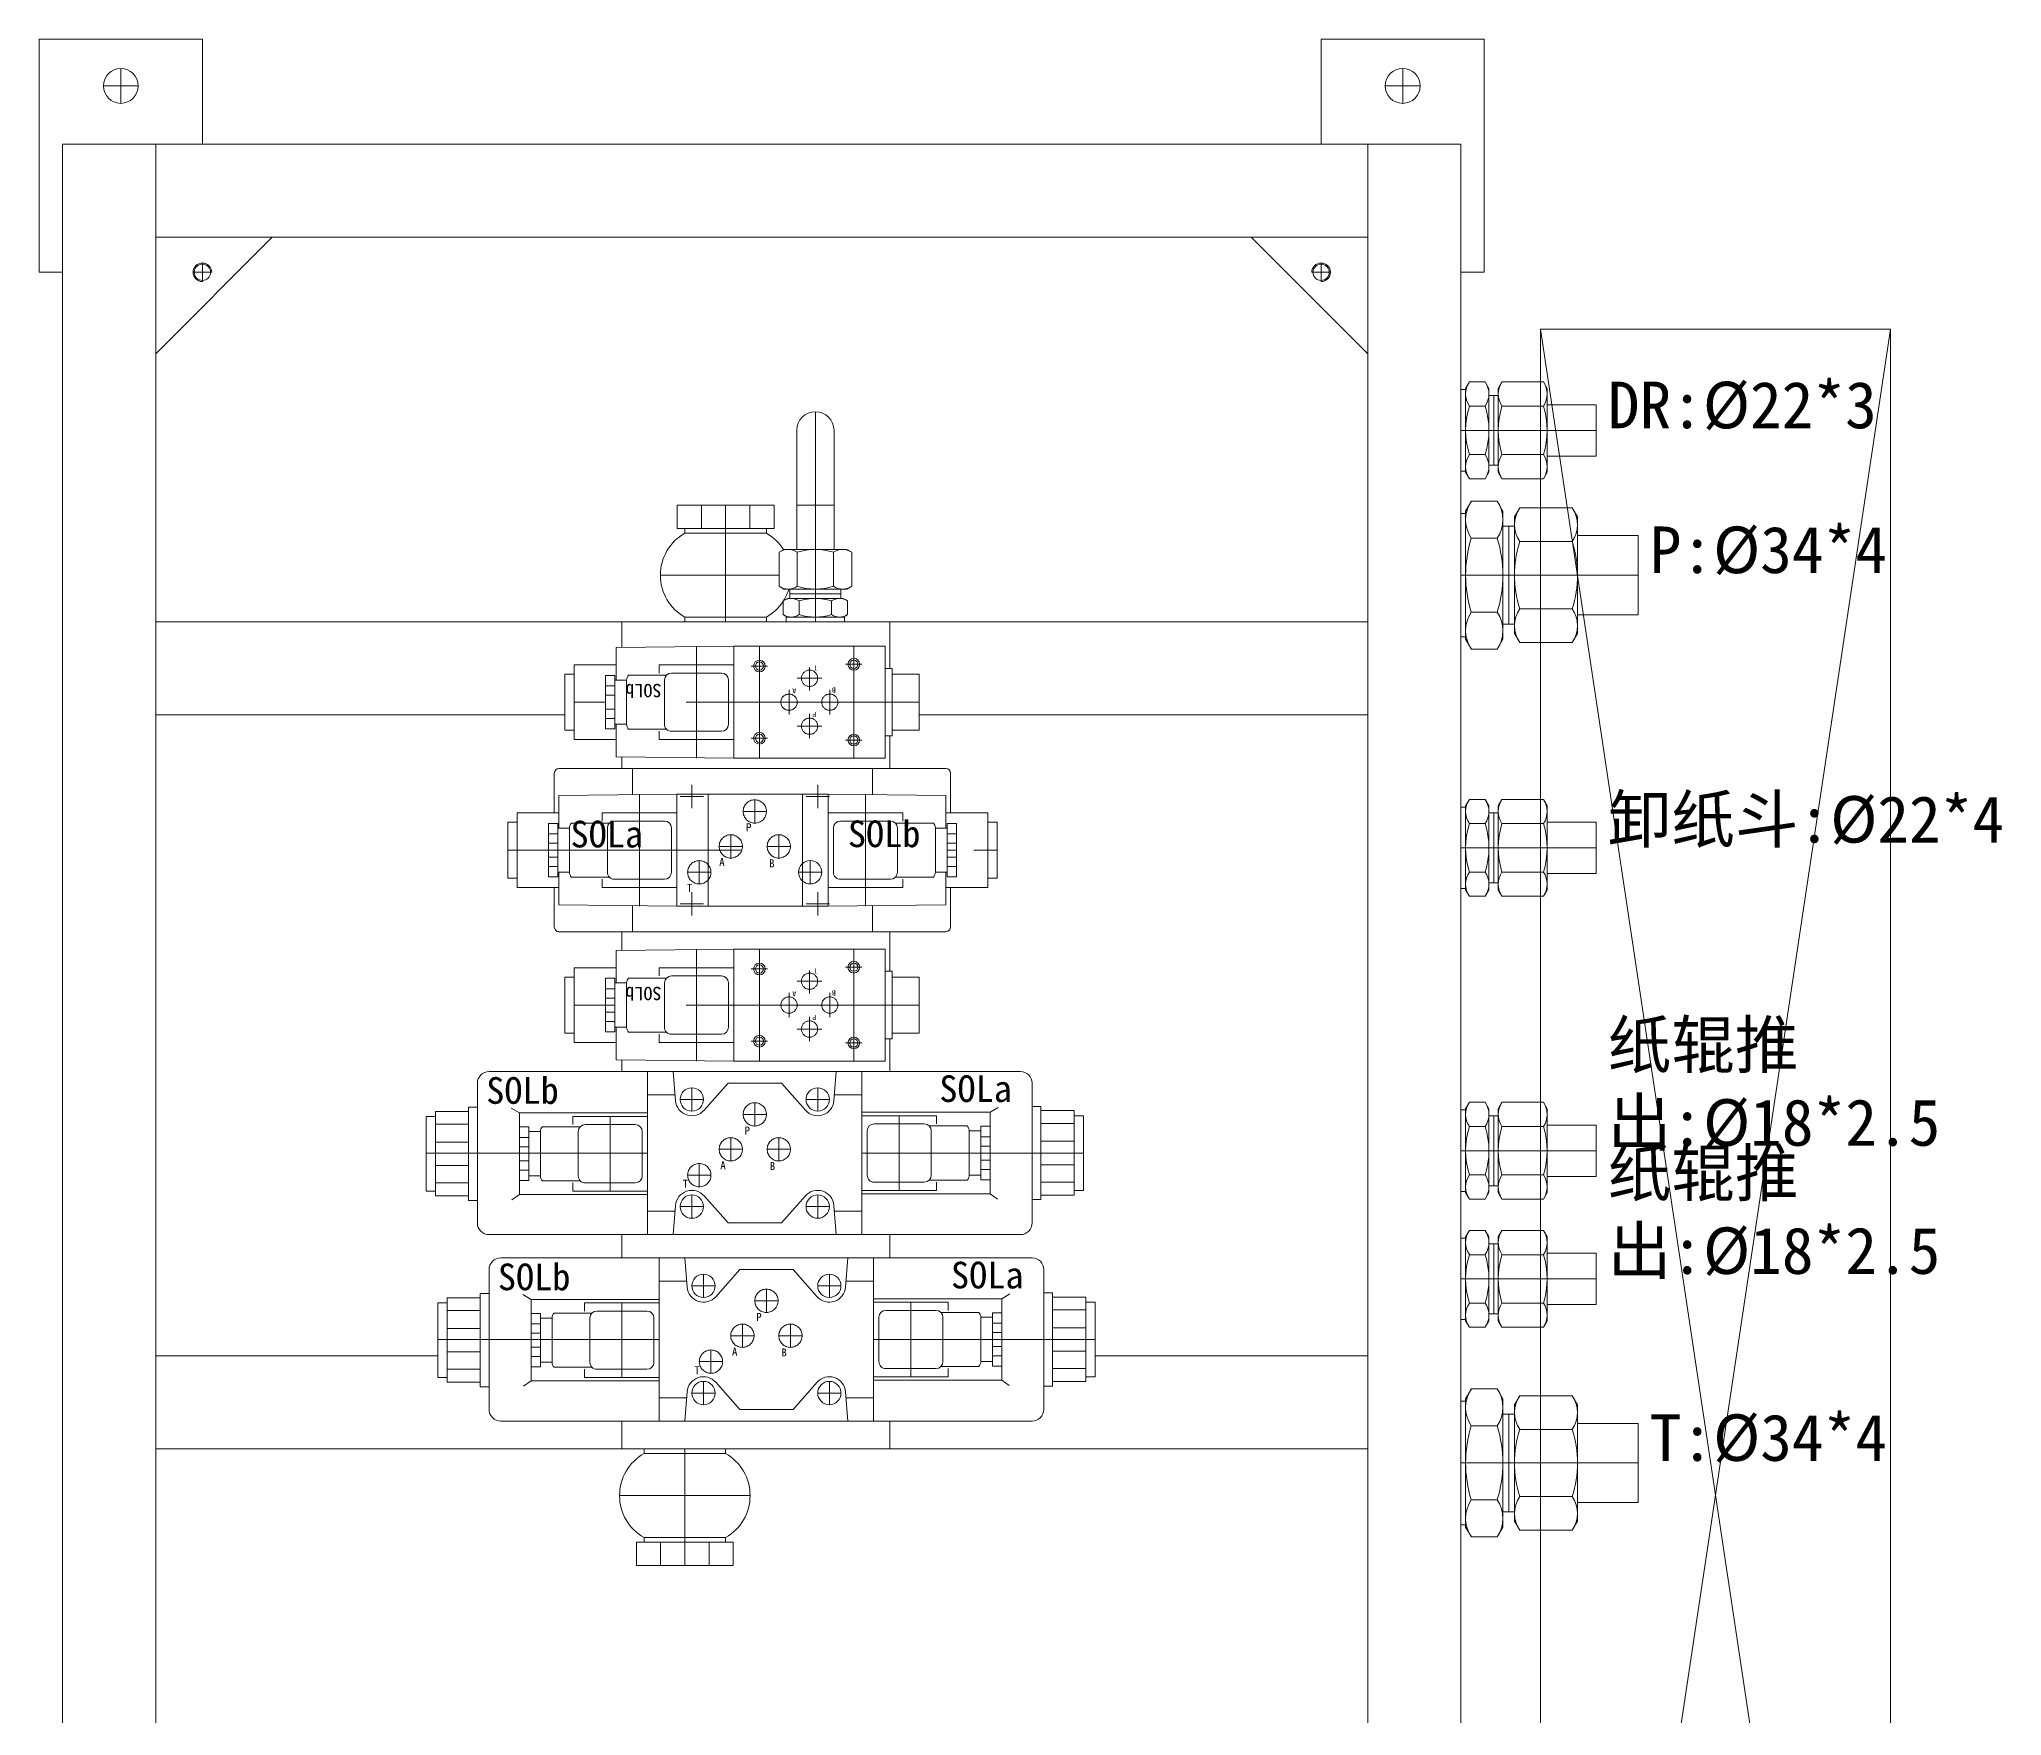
# Model space of a CAD drawing. Header units: metres. Extents: x 497148 to 498044, y 2998751 to 2999627.
# Drawn here: x 497596.89 to 497597.732, y 2999599.599 to 2999600.318 of the extents above; entities that cross this region are included whole.
import ezdxf

# ---------------------------------------------------------------- set-up
doc = ezdxf.new("R2010")
doc.units = ezdxf.units.M
for name, pattern in [('ACAD_ISO02W100', [15, 12, -3]), ('CENTER', [2, 1.25, -0.25, 0.25, -0.25]), ('DASHED', [19.05, 12.7, -6.35])]:
    doc.linetypes.add(name, pattern=pattern)
doc.layers.add('DIM', color=3, linetype='Continuous')
for name, color, linetype, lineweight in [('w-huawei-中心线', 100, 'CENTER', 15), ('w-huawei-虚线', 70, 'ACAD_ISO02W100', 15), ('YUKEN-中心线', 100, 'CENTER', 15), ('YUKEN-尺寸线', 114, 'Continuous', 15), ('YUKEN-粗实线', 4, 'Continuous', 9), ('YUKEN-细实线', 40, 'Continuous', 18), ('YUKEN-虚线', 70, 'DASHED', 15), ('管道', 7, 'Continuous', 20), ('设备', 253, 'Continuous', 15)]:
    doc.layers.add(name, color=color, linetype=linetype, lineweight=lineweight)
doc.styles.add('工程字', font='SimSun.ttf')

# ---------------------------------------------------------------- blocks, each defined once
blk = doc.blocks.new('*X434')
at = {"layer": 'DIM', "lineweight": 9}
for p, q in [((32317.14, -46505.22), (32317.14, -46450.22)), ((32352.14, -46505.22), (32352.14, -46450.22))]:
    blk.add_line(p, q, dxfattribs=at)
blk = doc.blocks.new('*X435')
at = {"layer": 'DIM', "lineweight": 9}
for p, q in [((32317.44, -46597.22), (32317.44, -46652.22)), ((32352.44, -46597.22), (32352.44, -46652.22))]:
    blk.add_line(p, q, dxfattribs=at)
blk = doc.blocks.new('*X436')
at = {"layer": 'DIM', "lineweight": 9}
for p, q in [((32397.14, -46500.22), (32397.14, -46445.22)), ((32432.14, -46500.22), (32432.14, -46445.22))]:
    blk.add_line(p, q, dxfattribs=at)
blk = doc.blocks.new('*X437')
at = {"layer": 'DIM', "lineweight": 9}
for p, q in [((32397.44, -46592.22), (32397.44, -46647.22)), ((32432.44, -46592.22), (32432.44, -46647.22))]:
    blk.add_line(p, q, dxfattribs=at)
blk = doc.blocks.new('rt657676_2')
at = {"layer": 'DIM', "lineweight": 9}
for p, q in [((250, 570), (250, 50)), ((290, 570), (290, 377.5)), ((565, 570), (565, 453)), ((605, 570), (605, 50)), ((458, 429.81), (458, 426)), ((498, 429.81), (498, 426)), ((538, 434.81), (538, 431)), ((578, 434.81), (578, 431)), ((546.5, 413), (546.5, 409)), ((569.5, 413), (546.5, 413)), ((551, 413), (551, 409)), ((555, 413), (555, 409)), ((565, 413), (565, 409)), ((569.5, 409), (569.5, 413)), ((332, 407), (364, 407)), ((332, 407), (332, 389)), ((336, 411), (360, 411)), ((336, 411), (336, 407)), ((360, 411), (360, 407)), ((364, 407), (364, 389)), ((466.5, 408), (466.5, 404)), ((489.5, 408), (466.5, 408)), ((471, 408), (471, 404)), ((475, 408), (475, 404)), ((478, 408), (478, 404)), ((481, 408), (481, 404)), ((485, 408), (485, 404)), ((489.5, 404), (489.5, 408)), ((569.5, 409), (546.5, 409)), ((548.5, 404), (548.5, 409)), ((567.5, 404), (567.5, 409)), ((466.38, 381.87), (466.38, 398.12)), ((489.5, 404), (466.5, 404)), ((468.5, 399), (468.5, 404)), ((487.5, 399), (468.5, 399)), ((487.5, 399), (487.5, 404)), ((489.62, 381.87), (489.62, 398.12)), ((546.38, 386.87), (546.38, 403.12)), ((567.5, 404), (548.5, 404)), ((569.62, 386.87), (569.62, 403.12)), ((313, 223), (313, 389)), ((332, 391), (315, 391)), ((324, 338.5), (324.5, 389)), ((324.5, 389), (338.5, 389)), ((336.5, 393.5), (359.5, 393.5)), ((336.5, 389.5), (336.5, 393.5)), ((336.5, 389.5), (359.5, 389.5)), ((338.5, 384.5), (338.5, 389.5)), ((341, 393.5), (341, 389.5)), ((345, 393.5), (345, 389.5)), ((348, 393.5), (348, 389.5)), ((351, 393.5), (351, 389.5)), ((355, 393.5), (355, 389.5)), ((357.5, 384.5), (357.5, 389.5)), ((357.5, 389), (371.5, 389)), ((359.5, 393.5), (359.5, 389.5)), ((381, 391), (364, 391)), ((372, 338.5), (371.5, 389)), ((383, 223), (383, 389)), ((542, 390), (542, 358)), ((545.5, 390), (542, 390)), ((548.5, 387.75), (567.5, 387.75)), ((574, 390), (570.5, 390)), ((574, 358), (574, 390)), ((336.38, 367.37), (336.38, 383.62)), ((338.5, 384.5), (357.5, 384.5)), ((359.62, 367.37), (359.62, 383.62)), ((462, 385), (462, 353)), ((465.5, 385), (462, 385)), ((465.5, 379.75), (465.5, 358.25)), ((468.5, 382.75), (487.5, 382.75)), ((494, 385), (490.5, 385)), ((490.5, 358.25), (490.5, 379.75)), ((490.5, 369), (490.5, 379.75)), ((494, 353), (494, 385)), ((545.5, 384.75), (545.5, 363.25)), ((570.5, 363.25), (570.5, 384.75)), ((570.5, 374), (570.5, 384.75)), ((272.5, 377.5), (272.5, 366)), ((296.5, 377.5), (272.5, 377.5)), ((296.5, 377.5), (296.5, 366)), ((402.5, 377.5), (402.5, 366)), ((426.5, 377.5), (402.5, 377.5)), ((426.5, 377.5), (426.5, 366)), ((260.5, 363), (260.5, 298)), ((260.5, 363), (308.5, 363)), ((270, 366), (270, 363)), ((270, 366), (299, 366)), ((299, 366), (299, 363)), ((308.5, 363), (308.5, 298)), ((332, 338.5), (332, 370.5)), ((332, 370.5), (335.5, 370.5)), ((335.5, 343.75), (335.5, 365.25)), ((335.5, 354.5), (335.5, 365.25)), ((357.5, 368.25), (338.5, 368.25)), ((360.5, 370.5), (364, 370.5)), ((360.5, 365.25), (360.5, 343.75)), ((364, 370.5), (364, 338.5)), ((390.5, 363), (390.5, 298)), ((390.5, 363), (438.5, 363)), ((400, 366), (400, 363)), ((400, 366), (429, 366)), ((429, 366), (429, 363)), ((438.5, 363), (438.5, 298)), ((324.19, 357.48), (313, 357.48)), ((383, 357.48), (371.81, 357.48)), ((468.5, 355.25), (487.5, 355.25)), ((533, 346.18), (533, 358)), ((542.15, 358), (574.15, 358)), ((548.5, 360.25), (567.5, 360.25)), ((583, 346.18), (583, 358)), ((218.96, 346.5), (220.16, 348.59)), ((218.96, 346.5), (218.96, 319.5)), ((234.75, 348.59), (220.16, 348.59)), ((235.96, 346.5), (234.75, 348.59)), ((235.96, 346.5), (235.96, 319.5)), ((240, 345), (241.07, 346.86)), ((246.93, 346.86), (241.07, 346.86)), ((248, 345), (246.93, 346.86)), ((250, 345.5), (248, 345.5)), ((248, 345.5), (248, 320.5)), ((250, 320.5), (250, 345.5)), ((453, 341.18), (453, 353)), ((462.15, 353), (494.15, 353)), ((503, 341.18), (503, 353)), ((199.96, 341), (167.85, 341)), ((199.96, 341), (199.96, 325)), ((218.96, 341), (199.96, 341)), ((199.96, 340), (199.96, 326)), ((234.75, 340.79), (220.16, 340.79)), ((235.96, 344), (240, 344)), ((237.98, 344), (237.98, 322)), ((240, 345), (240, 321)), ((246.93, 339.93), (241.07, 339.93)), ((324, 273.5), (324, 338.5)), ((372, 338.5), (324, 338.5)), ((364, 338.5), (332, 338.5)), ((357.5, 340.75), (338.5, 340.75)), ((372, 273.5), (372, 338.5)), ((199.96, 325), (167.85, 325)), ((199.96, 325), (218.96, 325)), ((234.75, 325.21), (220.16, 325.21)), ((235.96, 322), (240, 322)), ((240, 321), (241.07, 319.14)), ((246.93, 326.07), (241.07, 326.07)), ((248, 321), (246.93, 319.14)), ((250, 320.5), (248, 320.5)), ((372, 327.5), (324, 327.5)), ((528, 300.56), (528, 323.43)), ((588, 300.56), (588, 323.43)), ((200, 273.71), (200, 315.28)), ((200, 315.28), (210, 315.28)), ((210, 273.71), (210, 315.28)), ((210, 312), (212, 312)), ((212, 312), (212, 277)), ((218.96, 319.5), (220.16, 317.41)), ((234.75, 317.41), (220.16, 317.41)), ((235.96, 319.5), (234.75, 317.41)), ((246.93, 319.14), (241.07, 319.14)), ((248, 312), (250, 312)), ((248, 312), (248, 277)), ((250, 312), (250, 277)), ((448, 295.56), (448, 318.43)), ((508, 295.56), (508, 318.43)), ((200, 304.89), (210, 304.89)), ((260.5, 298), (261, 247.5)), ((260.5, 298), (308.5, 298)), ((268.5, 298), (300.5, 298)), ((268.5, 266), (268.5, 298)), ((275, 295.75), (294, 295.75)), ((300.5, 298), (300.5, 266)), ((308.5, 298), (308, 247.5)), ((390.5, 298), (391, 247.5)), ((390.5, 298), (438.5, 298)), ((398.5, 298), (430.5, 298)), ((398.5, 266), (398.5, 298)), ((405, 295.75), (424, 295.75)), ((430.5, 298), (430.5, 266)), ((438.5, 298), (438, 247.5)), ((645, 297.78), (645, 256.21)), ((655, 297.78), (645, 297.78)), ((655, 297.78), (655, 256.21)), ((272, 271.25), (272, 292.75)), ((297, 292.75), (297, 271.25)), ((372, 287), (324, 287)), ((402, 271.25), (402, 292.75)), ((427, 292.75), (427, 271.25)), ((607, 294.5), (605, 294.5)), ((605, 259.5), (605, 294.5)), ((607, 259.5), (607, 294.5)), ((645, 294.5), (643, 294.5)), ((643, 259.5), (643, 294.5)), ((655, 287.39), (645, 287.39)), ((200, 284.1), (210, 284.1)), ((297, 282), (297, 271.25)), ((427, 282), (427, 271.25)), ((200, 273.71), (210, 273.71)), ((210, 277), (212, 277)), ((248, 277), (250, 277)), ((324, 273.5), (324.5, 223)), ((372, 273.5), (324, 273.5)), ((372, 273.5), (324, 273.5)), ((364, 273.5), (332, 273.5)), ((332, 273.5), (332, 241.5)), ((357.5, 271.25), (338.5, 271.25)), ((364, 241.5), (364, 273.5)), ((372, 273.5), (371.5, 223)), ((453, 261), (453, 272.81)), ((503, 261), (503, 272.81)), ((533, 266), (533, 277.81)), ((583, 266), (583, 277.81)), ((272, 266), (268.5, 266)), ((272.88, 269.13), (272.88, 252.88)), ((275, 268.25), (294, 268.25)), ((296.12, 269.13), (296.12, 252.88)), ((300.5, 266), (297, 266)), ((335.5, 268.25), (335.5, 246.75)), ((360.5, 246.75), (360.5, 268.25)), ((402, 266), (398.5, 266)), ((402.88, 269.13), (402.88, 252.88)), ((405, 268.25), (424, 268.25)), ((426.12, 269.13), (426.12, 252.88)), ((430.5, 266), (427, 266)), ((542.3, 234), (542.3, 266)), ((542.3, 266), (574.3, 266)), ((548.8, 263.75), (567.8, 263.75)), ((574.3, 266), (574.3, 234)), ((655, 266.6), (645, 266.6)), ((324.19, 254.51), (313, 254.51)), ((383, 254.51), (371.81, 254.51)), ((462.3, 229), (462.3, 261)), ((462.3, 261), (494.3, 261)), ((465.8, 234.25), (465.8, 255.75)), ((468.8, 258.75), (487.8, 258.75)), ((490.8, 255.75), (490.8, 234.25)), ((494.3, 261), (494.3, 229)), ((545.8, 239.25), (545.8, 260.75)), ((570.8, 260.75), (570.8, 239.25)), ((607, 259.5), (605, 259.5)), ((645, 259.5), (643, 259.5)), ((655, 256.21), (645, 256.21)), ((275, 247.5), (261, 247.5)), ((268.5, 229.5), (268.5, 247.5)), ((273, 243), (273, 247)), ((296, 247), (273, 247)), ((275, 252), (275, 247)), ((294, 252), (275, 252)), ((277.5, 243), (277.5, 247)), ((281.5, 243), (281.5, 247)), ((287.5, 243), (287.5, 247)), ((291.5, 243), (291.5, 247)), ((294, 252), (294, 247)), ((308, 247.5), (294, 247.5)), ((296, 247), (296, 243)), ((300.5, 229.5), (300.5, 247.5)), ((336.38, 244.62), (336.38, 228.37)), ((359.62, 244.62), (359.62, 228.37)), ((405, 247.5), (391, 247.5)), ((398.5, 229.5), (398.5, 247.5)), ((403, 243), (403, 247)), ((426, 247), (403, 247)), ((405, 252), (405, 247)), ((424, 252), (405, 252)), ((407.5, 243), (407.5, 247)), ((411.5, 243), (411.5, 247)), ((414.5, 243), (414.5, 247)), ((417.5, 243), (417.5, 247)), ((421.5, 243), (421.5, 247)), ((424, 252), (424, 247)), ((438, 247.5), (424, 247.5)), ((426, 247), (426, 243)), ((430.5, 229.5), (430.5, 247.5)), ((490.8, 245), (490.8, 234.25)), ((570.8, 250), (570.8, 239.25)), ((296, 243), (273, 243)), ((332, 241.5), (335.5, 241.5)), ((357.5, 243.75), (338.5, 243.75)), ((360.5, 241.5), (364, 241.5)), ((426, 243), (403, 243)), ((546.68, 237.12), (546.68, 220.87)), ((548.8, 236.25), (567.8, 236.25)), ((569.92, 237.12), (569.92, 220.87)), ((300.5, 229.5), (268.5, 229.5)), ((272.5, 225.5), (272.5, 229.5)), ((296.5, 225.5), (296.5, 229.5)), ((338.5, 227.5), (357.5, 227.5)), ((338.5, 227.5), (338.5, 222.5)), ((357.5, 227.5), (357.5, 222.5)), ((430.5, 229.5), (398.5, 229.5)), ((402.5, 225.5), (402.5, 229.5)), ((426.5, 225.5), (426.5, 229.5)), ((465.8, 229), (462.3, 229)), ((466.68, 232.12), (466.68, 215.87)), ((468.8, 231.25), (487.8, 231.25)), ((489.92, 232.12), (489.92, 215.87)), ((494.3, 229), (490.8, 229)), ((545.8, 234), (542.3, 234)), ((574.3, 234), (570.8, 234)), ((296.5, 225.5), (272.5, 225.5)), ((290, 225.5), (290, 50)), ((315, 221), (332, 221)), ((324.5, 223), (338.5, 223)), ((332, 205), (332, 223)), ((336.5, 222.5), (359.5, 222.5)), ((336.5, 222.5), (336.5, 218.5)), ((341, 218.5), (341, 222.5)), ((345, 218.5), (345, 222.5)), ((348, 218.5), (348, 222.5)), ((351, 218.5), (351, 222.5)), ((355, 218.5), (355, 222.5)), ((357.5, 223), (371.5, 223)), ((359.5, 218.5), (359.5, 222.5)), ((364, 205), (364, 223)), ((364, 221), (381, 221)), ((426.5, 225.5), (402.5, 225.5)), ((548.8, 220), (548.8, 215)), ((567.8, 220), (548.8, 220)), ((567.8, 220), (567.8, 215)), ((336.5, 218.5), (359.5, 218.5)), ((468.8, 215), (468.8, 210)), ((487.8, 215), (468.8, 215)), ((487.8, 215), (487.8, 210)), ((546.8, 211), (546.8, 215)), ((569.8, 215), (546.8, 215)), ((569.8, 211), (546.8, 211)), ((551.3, 211), (551.3, 215)), ((555.3, 211), (555.3, 215)), ((561.3, 211), (561.3, 215)), ((565.3, 211), (565.3, 215)), ((569.8, 215), (569.8, 211)), ((332, 205), (364, 205)), ((336, 201), (336, 205)), ((360, 201), (360, 205)), ((466.8, 206), (466.8, 210)), ((489.8, 210), (466.8, 210)), ((489.8, 206), (466.8, 206)), ((471.3, 206), (471.3, 210)), ((475.3, 206), (475.3, 210)), ((481.3, 206), (481.3, 210)), ((485.3, 206), (485.3, 210)), ((489.8, 210), (489.8, 206)), ((336, 201), (360, 201)), ((458.3, 184.18), (458.3, 188)), ((498.3, 184.18), (498.3, 188)), ((538.3, 189.18), (538.3, 193)), ((578.3, 189.18), (578.3, 193)), ((574.3, 171), (542.3, 171)), ((565, 171), (565, 50)), ((494.3, 166), (462.3, 166))]:
    blk.add_line(p, q, dxfattribs=at)
for points in [[(494, 448), (462, 448)], [(462, 448), (462, 444)], [(494, 448), (494, 444)], [(539.8, 449), (539.8, 434.81)], [(576.06, 449), (539.8, 449)], [(574, 453), (542, 453)], [(542, 453), (542, 449)], [(545.26, 449), (545.26, 434.81)], [(552.96, 449), (552.96, 434.81)], [(563.06, 449), (563.06, 434.81)], [(570.44, 449), (570.44, 434.81)], [(574, 453), (574, 449)], [(576.06, 449), (576.06, 434.81)], [(459.8, 444), (459.8, 429.81)], [(496.06, 444), (459.8, 444)], [(465.26, 444), (465.26, 429.81)], [(472.96, 444), (472.96, 429.81)], [(483.06, 444), (483.06, 429.81)], [(490.44, 444), (490.44, 429.81)], [(496.06, 444), (496.06, 429.81)], [(498, 429.81), (458, 429.81)], [(578, 434.81), (538, 434.81)], [(540.5, 413), (538.39, 416.47)], [(575.5, 413), (540.5, 413)], [(575.5, 413), (577.79, 416.19)], [(460.5, 408), (458.39, 411.47)], [(495.5, 408), (460.5, 408)], [(495.5, 408), (497.79, 411.19)], [(260.97, 250), (250, 250), (250, 365), (270, 365)], [(299, 365), (313, 365)], [(383, 365), (400, 365)], [(429, 365), (443, 365)], [(513, 365), (523, 365)], [(593, 365), (605, 365), (605, 250), (593, 250)], [(523, 266), (593, 266), (593, 358), (523, 358), (523, 266)], [(443, 261), (513, 261), (513, 353), (443, 353), (443, 261)], [(523, 346.98), (535.56, 345.97)], [(593, 346.98), (580.44, 345.97)], [(443, 341.98), (455.56, 340.97)], [(513, 341.98), (500.44, 340.97)], [(448, 318.43), (459.64, 328.76)], [(508, 318.43), (496.35, 328.76)], [(528, 323.43), (539.64, 333.76)], [(588, 323.43), (576.35, 333.76)], [(448, 295.56), (459.64, 285.23)], [(508, 295.56), (496.35, 285.23)], [(528, 300.56), (539.64, 290.23)], [(588, 300.56), (576.35, 290.23)], [(523, 277.01), (535.56, 278.02)], [(593, 277.01), (580.44, 278.02)], [(443, 272.01), (455.56, 273.02)], [(513, 272.01), (500.44, 273.02)], [(313, 250), (308.02, 250)], [(390.97, 250), (383, 250)], [(443, 250), (438.02, 250)], [(523, 250), (513, 250)], [(540.8, 211), (538.69, 207.52)], [(575.8, 211), (540.8, 211)], [(575.8, 211), (578.09, 207.8)], [(460.8, 206), (458.69, 202.52)], [(495.8, 206), (460.8, 206)], [(495.8, 206), (498.09, 202.8)], [(578.3, 189.18), (538.3, 189.18)], [(540.1, 175), (540.1, 189.18)], [(545.56, 175), (545.56, 189.18)], [(553.26, 175), (553.26, 189.18)], [(563.36, 175), (563.36, 189.18)], [(570.74, 175), (570.74, 189.18)], [(576.36, 175), (576.36, 189.18)], [(498.3, 184.18), (458.3, 184.18)], [(460.1, 170), (460.1, 184.18)], [(465.56, 170), (465.56, 184.18)], [(473.26, 170), (473.26, 184.18)], [(483.36, 170), (483.36, 184.18)], [(490.74, 170), (490.74, 184.18)], [(496.36, 170), (496.36, 184.18)], [(496.36, 170), (460.1, 170)], [(462.3, 166), (462.3, 170)], [(494.3, 166), (494.3, 170)], [(576.36, 175), (540.1, 175)], [(542.3, 171), (542.3, 175)], [(574.3, 171), (574.3, 175)]]:
    blk.add_lwpolyline(points, dxfattribs=at)
for points in [[(523, 358), (523, 426, -0.414214), (528, 431), (588, 431, -0.414214), (593, 426), (593, 358)], [(443, 353), (443, 421, -0.414214), (448, 426), (508, 426, -0.414214), (513, 421), (513, 353)], [(523, 266), (523, 198, 0.414214), (528, 193), (588, 193, 0.414214), (593, 198), (593, 266)], [(443, 261), (443, 193, 0.414214), (448, 188), (508, 188, 0.414214), (513, 193), (513, 261)]]:
    blk.add_lwpolyline(points, format="xyb", dxfattribs=at)
for centre, radius in [((268.25, 349.5), 2.5), ((268.25, 349.5), 1.75), ((300.75, 349.5), 2.5), ((300.75, 349.5), 1.75), ((398.25, 349.5), 2.5), ((398.25, 349.5), 1.75), ((430.75, 349.5), 2.5), ((430.75, 349.5), 1.75), ((455, 334), 5), ((455, 334), 5), ((501, 334), 5), ((535, 339), 5), ((535, 339), 5), ((581, 339), 5), ((357.5, 330.8), 5), ((269, 309), 2.5), ((269, 309), 1.75), ((300, 309), 2.5), ((300, 309), 1.75), ((399, 309), 2.5), ((399, 309), 1.75), ((430, 309), 2.5), ((430, 309), 1.75), ((535, 285), 5), ((581, 285), 5), ((455, 280), 5), ((501, 280), 5)]:
    blk.add_circle(centre, radius, dxfattribs=at)
for centre, radius, start, end in [((468.5, 396), 3, 90, 135), ((487.5, 396), 3, 45, 90), ((548.5, 401), 3, 90, 135), ((567.5, 401), 3, 45, 90), ((315, 389), 2, 90, 180), ((381, 389), 2, 0, 90), ((548.5, 384.75), 3, 90, 180), ((567.5, 384.75), 3, 0, 90), ((338.5, 381.5), 3, 90, 135), ((357.5, 381.5), 3, 45, 90), ((468.5, 379.75), 3, 90, 180), ((487.5, 379.75), 3, 360, 90), ((338.5, 365.25), 3, 90, 180), ((357.5, 365.25), 3, 360, 90), ((548.5, 363.25), 3, 180, 270), ((567.5, 363.25), 3, 270, 0), ((468.5, 358.25), 3, 180, 270), ((487.5, 358.25), 3, 270, 0), ((225.86, 344.69), 6.9, 145.61575, 214.38425), ((229.06, 344.69), 6.9, 325.61575, 34.38425), ((246.13, 343.39), 6.13, 145.61575, 214.38425), ((241.86, 343.39), 6.13, 325.61575, 34.38425), ((535, 339), 7, 311.57272, 85.4241), ((581, 339), 7, 94.5759, 228.42728), ((167.85, 333), 8, 90, 270), ((244.21, 333), 25.28, 162.03968, 197.96032), ((210.71, 333), 25.28, 342.03968, 17.96032), ((262.93, 333), 22.93, 162.41205, 197.58795), ((225.07, 333), 22.93, 342.41205, 17.58795), ((338.5, 343.75), 3, 180, 270), ((357.5, 343.75), 3, 270, 0), ((455, 334), 7, 311.57272, 85.4241), ((501, 334), 7, 94.5759, 228.42728), ((225.86, 321.31), 6.9, 145.61575, 214.38425), ((229.06, 321.31), 6.9, 325.61575, 34.38425), ((230, 301.82), 20.68, 58.0365, 73.24852), ((246.13, 322.61), 6.13, 145.61575, 214.38425), ((241.86, 322.61), 6.13, 325.61575, 34.38425), ((230, 301.82), 20.68, 121.99334, 150.51287), ((230, 301.82), 20.68, 29.48713, 56.92068), ((625, 284.32), 20.68, 29.48713, 150.51287), ((275, 292.75), 3, 90, 180), ((294, 292.75), 3, 0, 90), ((405, 292.75), 3, 90, 180), ((424, 292.75), 3, 0, 90), ((535, 285), 7, 274.5759, 48.42728), ((581, 285), 7, 131.57272, 265.4241), ((455, 280), 7, 274.5759, 48.42728), ((501, 280), 7, 131.57272, 265.4241), ((230, 287.17), 20.68, 209.48713, 330.51287), ((275, 271.25), 3, 180, 270), ((294, 271.25), 3, 270, 360), ((338.5, 268.25), 3, 90, 180), ((357.5, 268.25), 3, 0, 90), ((405, 271.25), 3, 180, 270), ((424, 271.25), 3, 270, 0), ((548.8, 260.75), 3, 90, 180), ((567.8, 260.75), 3, 0, 90), ((275, 255), 3, 225, 270), ((294, 255), 3, 270, 315), ((405, 255), 3, 225, 270), ((424, 255), 3, 270, 315), ((468.8, 255.75), 3, 90, 180), ((487.8, 255.75), 3, 0, 90), ((625, 269.67), 20.68, 209.48713, 330.51287), ((338.5, 246.75), 3, 180, 270), ((357.5, 246.75), 3, 270, 360), ((548.8, 239.25), 3, 180, 270), ((567.8, 239.25), 3, 270, 0), ((338.5, 230.5), 3, 225, 270), ((357.5, 230.5), 3, 270, 315), ((468.8, 234.25), 3, 180, 270), ((487.8, 234.25), 3, 270, 360), ((315, 223), 2, 180, 270), ((381, 223), 2, 270, 0), ((548.8, 223), 3, 225, 270), ((567.8, 223), 3, 270, 315), ((468.8, 218), 3, 225, 270), ((487.8, 218), 3, 270, 315)]:
    blk.add_arc(centre, radius, start, end, dxfattribs=at)
at = {"layer": 'w-huawei-中心线'}
for p, q in [((20, 592.5), (20, 577.5)), ((12.5, 585), (27.5, 585)), ((478, 353), (478, 448)), ((558, 358), (558, 453)), ((558, 413), (558, 409)), ((561, 413), (561, 409)), ((348, 201), (348, 411)), ((372, 354.5), (324, 354.5)), ((325, 329), (325, 339)), ((371, 329), (371, 339)), ((455, 329), (455, 339)), ((501, 329), (501, 339)), ((530, 339), (540, 339)), ((535, 334), (535, 344)), ((576, 339), (586, 339)), ((581, 334), (581, 344)), ((320, 334), (330, 334)), ((352.5, 330.8), (362.5, 330.8)), ((357.5, 335.8), (357.5, 325.8)), ((366, 334), (376, 334)), ((450, 334), (460, 334)), ((496, 334), (506, 334)), ((346.4, 312.3), (346.4, 322.3)), ((476.4, 312.3), (476.4, 322.3)), ((551.4, 322.3), (561.4, 322.3)), ((556.4, 317.3), (556.4, 327.3)), ((331.4, 302), (331.4, 312)), ((341.4, 317.3), (351.4, 317.3)), ((461.4, 302), (461.4, 312)), ((471.4, 317.3), (481.4, 317.3)), ((536.4, 312), (546.4, 312)), ((541.4, 307), (541.4, 317)), ((326.4, 307), (336.4, 307)), ((456.4, 307), (466.4, 307)), ((556.4, 296.7), (556.4, 306.7)), ((341.4, 296.7), (351.4, 296.7)), ((346.4, 291.7), (346.4, 301.7)), ((471.4, 296.7), (481.4, 296.7)), ((476.4, 291.7), (476.4, 301.7)), ((551.4, 301.7), (561.4, 301.7)), ((357.5, 278.2), (357.5, 288.2)), ((487.5, 278.2), (487.5, 288.2)), ((535, 280), (535, 290)), ((562.5, 288.2), (572.5, 288.2)), ((567.5, 283.2), (567.5, 293.2)), ((581, 280), (581, 290)), ((320, 280), (330, 280)), ((325, 275), (325, 285)), ((352.5, 283.2), (362.5, 283.2)), ((366, 280), (376, 280)), ((371, 275), (371, 285)), ((450, 280), (460, 280)), ((455, 275), (455, 285)), ((482.5, 283.2), (492.5, 283.2)), ((496, 280), (506, 280)), ((501, 275), (501, 285)), ((530, 285), (540, 285)), ((576, 285), (586, 285)), ((558, 266), (558, 171)), ((372, 257.5), (324, 257.5)), ((478, 261), (478, 166)), ((20, 27.5), (20, 42.5)), ((12.5, 35), (27.5, 35))]:
    blk.add_line(p, q, dxfattribs=at)
for points in [[(478, 444), (478, 448)], [(558, 449), (558, 453)], [(558, 358), (558, 413)], [(478, 353), (478, 408)], [(574, 374), (542, 374)], [(494, 369), (462, 369)], [(494.3, 245), (462.3, 245)], [(574.3, 250), (542.3, 250)]]:
    blk.add_lwpolyline(points, dxfattribs=at)
at = {"layer": 'w-huawei-虚线'}
for centre in [(346.4, 317.3), (476.4, 317.3), (556.4, 322.3), (331.4, 307), (461.4, 307), (541.4, 312), (556.4, 301.7), (346.4, 296.7), (476.4, 296.7), (357.5, 283.2), (487.5, 283.2), (567.5, 288.2)]:
    blk.add_circle(centre, 5, dxfattribs=at)
at = {"layer": 'YUKEN-中心线'}
for p, q in [((230, 610), (230, 685.99)), ((611, 610), (611, 685.99)), ((167.85, 668), (167.85, 610)), ((347, 668), (347, 610)), ((477, 668), (477, 610)), ((532, 668), (532, 610)), ((284.5, 377.5), (284.5, 225.5)), ((414.5, 377.5), (414.5, 225.5)), ((260.5, 349.5), (308.5, 349.5)), ((264.75, 349.5), (271.75, 349.5)), ((268.25, 353), (268.25, 346)), ((297.25, 349.5), (304.25, 349.5)), ((300.75, 353), (300.75, 346)), ((390.5, 349.5), (438.5, 349.5)), ((394.75, 349.5), (401.75, 349.5)), ((398.25, 353), (398.25, 346)), ((427.25, 349.5), (434.25, 349.5)), ((430.75, 353), (430.75, 346)), ((289.74, 339.2), (279.26, 339.2)), ((284.5, 344.44), (284.5, 333.96)), ((419.74, 339.2), (409.26, 339.2)), ((414.5, 344.44), (414.5, 333.96)), ((159.85, 333), (250, 333)), ((279.49, 330.5), (269.67, 330.5)), ((274.2, 335.74), (274.2, 325.26)), ((300, 330.5), (289.56, 330.5)), ((294.8, 335.74), (294.8, 325.26)), ((409.49, 330.5), (399.67, 330.5)), ((404.2, 335.74), (404.2, 325.26)), ((430, 330.5), (419.56, 330.5)), ((424.8, 335.74), (424.8, 325.26)), ((289.74, 321.7), (279.26, 321.7)), ((284.5, 326.94), (284.5, 316.46)), ((419.74, 321.7), (409.26, 321.7)), ((414.5, 326.94), (414.5, 316.46)), ((269, 312.5), (269, 305.5)), ((300, 312.5), (300, 305.5)), ((399, 312.5), (399, 305.5)), ((430, 312.5), (430, 305.5)), ((260.5, 309), (308.5, 309)), ((272.5, 309), (265.62, 309)), ((303.5, 309), (296.5, 309)), ((390.5, 309), (438.5, 309)), ((402.5, 309), (395.62, 309)), ((433.5, 309), (426.5, 309)), ((260.5, 282), (308.5, 282)), ((390.5, 282), (438.5, 282)), ((284.5, 243), (284.5, 229.5)), ((414.5, 243), (414.5, 229.5))]:
    blk.add_line(p, q, dxfattribs=at)
at = {"layer": 'YUKEN-中心线', "linetype": 'CENTER', "ltscale": 0.12}
for p, q in [((104, 550), (96, 550)), ((100, 546), (100, 554)), ((104, 70), (96, 70)), ((100, 74), (100, 66))]:
    blk.add_line(p, q, dxfattribs=at)
at = {"layer": 'YUKEN-中心线', "ltscale": 0.3}
for p, q in [((230, 317.41), (230, 266.5)), ((625, 249), (625, 305)), ((200, 294.5), (250, 294.5)), ((655, 277), (605, 277))]:
    blk.add_line(p, q, dxfattribs=at)
at = {"layer": 'YUKEN-粗实线'}
for p, q in [((213, 685.99), (213, 659.99)), ((247, 685.99), (213, 685.99)), ((247, 659.99), (247, 685.99)), ((594, 685.99), (594, 659.99)), ((628, 685.99), (594, 685.99)), ((628, 659.99), (628, 685.99)), ((156.85, 668), (156.85, 647)), ((178.85, 668), (156.85, 668)), ((178.85, 647), (178.85, 668)), ((336, 668), (336, 647)), ((358, 668), (336, 668)), ((358, 647), (358, 668)), ((466, 668), (466, 647)), ((488, 668), (466, 668)), ((488, 647), (488, 668)), ((521, 668), (521, 647)), ((543, 668), (521, 668)), ((543, 647), (543, 668)), ((205, 659.99), (201.13, 657.76)), ((201.13, 635.23), (201.13, 657.76)), ((255, 659.99), (205, 659.99)), ((215.56, 635.23), (215.56, 657.76)), ((244.43, 635.23), (244.43, 657.76)), ((255, 659.99), (258.87, 657.76)), ((258.87, 635.23), (258.87, 657.76)), ((586, 659.99), (582.13, 657.76)), ((582.13, 635.23), (582.13, 657.76)), ((636, 659.99), (586, 659.99)), ((596.57, 635.23), (596.57, 657.76)), ((625.43, 635.23), (625.43, 657.76)), ((636, 659.99), (639.87, 657.76)), ((639.87, 635.23), (639.87, 657.76)), ((149.85, 647), (147.06, 645.39)), ((147.06, 627.61), (147.06, 645.39)), ((185.85, 647), (149.85, 647)), ((157.45, 627.61), (157.45, 645.39)), ((178.24, 627.61), (178.24, 645.39)), ((185.85, 647), (188.63, 645.39)), ((188.63, 627.61), (188.63, 645.39)), ((329, 647), (326.21, 645.39)), ((326.21, 627.61), (326.21, 645.39)), ((365, 647), (329, 647)), ((336.61, 627.61), (336.61, 645.39)), ((357.39, 627.61), (357.39, 645.39)), ((365, 647), (367.78, 645.39)), ((367.78, 627.61), (367.78, 645.39)), ((459, 647), (456.21, 645.39)), ((456.21, 627.61), (456.21, 645.39)), ((495, 647), (459, 647)), ((466.61, 627.61), (466.61, 645.39)), ((487.39, 627.61), (487.39, 645.39)), ((495, 647), (497.78, 645.39)), ((497.78, 627.61), (497.78, 645.39)), ((514, 647), (511.21, 645.39)), ((511.21, 627.61), (511.21, 645.39)), ((550, 647), (514, 647)), ((521.61, 627.61), (521.61, 645.39)), ((542.39, 627.61), (542.39, 645.39)), ((550, 647), (552.78, 645.39)), ((552.78, 627.61), (552.78, 645.39)), ((205, 632.99), (201.13, 635.23)), ((255, 632.99), (205, 632.99)), ((209, 627.99), (209, 632.99)), ((251, 627.99), (251, 632.99)), ((255, 632.99), (258.87, 635.23)), ((586, 632.99), (582.13, 635.23)), ((636, 632.99), (586, 632.99)), ((590, 627.99), (590, 632.99)), ((632, 627.99), (632, 632.99)), ((636, 632.99), (639.87, 635.23)), ((149.85, 626), (147.06, 627.61)), ((185.85, 626), (149.85, 626)), ((152.85, 626), (152.85, 622)), ((152.85, 624.09), (182.85, 624.09)), ((182.85, 626), (182.85, 622)), ((185.85, 626), (188.63, 627.61)), ((202.5, 628), (198.24, 625.54)), ((198.24, 614.46), (198.24, 625.54)), ((257.5, 628), (202.5, 628)), ((209, 630.49), (251, 630.49)), ((214.12, 614.46), (214.12, 625.54)), ((245.88, 614.46), (245.88, 625.54)), ((257.5, 628), (261.75, 625.54)), ((261.75, 614.46), (261.75, 625.54)), ((329, 626), (326.21, 627.61)), ((365, 626), (329, 626)), ((332, 626), (332, 622)), ((332, 624.09), (362, 624.09)), ((362, 626), (362, 622)), ((365, 626), (367.78, 627.61)), ((459, 626), (456.21, 627.61)), ((495, 626), (459, 626)), ((462, 626), (462, 622)), ((462, 624.09), (492, 624.09)), ((492, 626), (492, 622)), ((495, 626), (497.78, 627.61)), ((514, 626), (511.21, 627.61)), ((550, 626), (514, 626)), ((517, 626), (517, 622)), ((517, 624.09), (547, 624.09)), ((547, 626), (547, 622)), ((550, 626), (552.78, 627.61)), ((583.5, 628), (579.25, 625.54)), ((579.25, 614.46), (579.25, 625.54)), ((638.5, 628), (583.5, 628)), ((590, 630.49), (632, 630.49)), ((595.12, 614.46), (595.12, 625.54)), ((626.88, 614.46), (626.88, 625.54)), ((638.5, 628), (642.75, 625.54)), ((642.75, 614.46), (642.75, 625.54)), ((0, 550), (0, 620)), ((0, 620), (100, 620)), ((100, 620), (100, 610)), ((149.85, 622), (147.06, 620.39)), ((147.06, 613.61), (147.06, 620.39)), ((185.85, 622), (149.85, 622)), ((150.05, 622), (185.64, 622)), ((157.45, 613.61), (157.45, 620.39)), ((178.24, 613.61), (178.24, 620.39)), ((185.85, 622), (188.63, 620.39)), ((188.63, 613.61), (188.63, 620.39)), ((329, 622), (326.21, 620.39)), ((326.21, 613.61), (326.21, 620.39)), ((365, 622), (329, 622)), ((329.2, 622), (364.79, 622)), ((336.61, 613.61), (336.61, 620.39)), ((357.39, 613.61), (357.39, 620.39)), ((365, 622), (367.78, 620.39)), ((367.78, 613.61), (367.78, 620.39)), ((459, 622), (456.21, 620.39)), ((456.21, 613.61), (456.21, 620.39)), ((495, 622), (459, 622)), ((459.2, 622), (494.79, 622)), ((466.61, 613.61), (466.61, 620.39)), ((487.39, 613.61), (487.39, 620.39)), ((495, 622), (497.78, 620.39)), ((497.78, 613.61), (497.78, 620.39)), ((514, 622), (511.21, 620.39)), ((511.21, 613.61), (511.21, 620.39)), ((550, 622), (514, 622)), ((514.2, 622), (549.79, 622)), ((521.61, 613.61), (521.61, 620.39)), ((542.39, 613.61), (542.39, 620.39)), ((550, 622), (552.78, 620.39)), ((552.78, 613.61), (552.78, 620.39)), ((45, 10), (45, 610)), ((45, 610), (1405, 610)), ((149.85, 612), (147.06, 613.61)), ((185.85, 612), (149.85, 612)), ((150.35, 610), (150.35, 612)), ((150.35, 610), (185.35, 610)), ((185.35, 610), (185.35, 612)), ((185.85, 612), (188.63, 613.61)), ((202.5, 612), (198.24, 614.46)), ((257.5, 612), (202.5, 612)), ((203.5, 610), (203.5, 612)), ((203.5, 610), (256.5, 610)), ((256.5, 610), (256.5, 612)), ((257.5, 612), (261.75, 614.46)), ((329, 612), (326.21, 613.61)), ((365, 612), (329, 612)), ((329.5, 610), (329.5, 612)), ((329.5, 610), (364.5, 610)), ((364.5, 610), (364.5, 612)), ((365, 612), (367.78, 613.61)), ((459, 612), (456.21, 613.61)), ((495, 612), (459, 612)), ((459.5, 610), (459.5, 612)), ((459.5, 610), (494.5, 610)), ((494.5, 610), (494.5, 612)), ((495, 612), (497.78, 613.61)), ((514, 612), (511.21, 613.61)), ((550, 612), (514, 612)), ((514.5, 610), (514.5, 612)), ((514.5, 610), (549.5, 610)), ((549.5, 610), (549.5, 612)), ((550, 612), (552.78, 613.61)), ((583.5, 612), (579.25, 614.46)), ((638.5, 612), (583.5, 612)), ((584.5, 610), (584.5, 612)), ((584.5, 610), (637.5, 610)), ((637.5, 610), (637.5, 612)), ((638.5, 612), (642.75, 614.46)), ((45, 570), (1405, 570)), ((85, 50), (85, 570)), ((0, 550), (45, 550)), ((45, 73.73), (45, 93.73)), ((45, 37.94), (45, 57.94)), ((45, 50), (1405, 50)), ((45, 10), (1405, 10)), ((100, 0), (100, 10)), ((0, 0), (100, 0))]:
    blk.add_line(p, q, dxfattribs=at)
for points in [[(45, 70), (0, 70)], [(0, 70), (0, 0)]]:
    blk.add_lwpolyline(points, dxfattribs=at)
for centre, radius in [((20, 585), 7.5), ((100, 550), 3.5), ((100, 70), 3.5), ((20, 35), 7.5)]:
    blk.add_circle(centre, radius, dxfattribs=at)
for centre, radius, start, end in [((208.35, 647.21), 12.78, 55.61575, 124.38425), ((230, 612.23), 47.77, 72.41205, 107.58795), ((251.65, 647.21), 12.78, 55.61575, 124.38425), ((589.35, 647.21), 12.78, 55.61575, 124.38425), ((611, 612.23), 47.77, 72.41205, 107.58795), ((632.65, 647.21), 12.78, 55.61575, 124.38425), ((152.26, 637.8), 9.2, 55.61575, 124.38425), ((167.85, 612.61), 34.39, 72.41205, 107.58795), ((183.43, 637.8), 9.2, 55.61575, 124.38425), ((331.41, 637.8), 9.2, 55.61575, 124.38425), ((347, 612.61), 34.39, 72.41205, 107.58795), ((362.59, 637.8), 9.2, 55.61575, 124.38425), ((461.41, 637.8), 9.2, 55.61575, 124.38425), ((477, 612.61), 34.39, 72.41205, 107.58795), ((492.59, 637.8), 9.2, 55.61575, 124.38425), ((516.41, 637.8), 9.2, 55.61575, 124.38425), ((532, 612.61), 34.39, 72.41205, 107.58795), ((547.59, 637.8), 9.2, 55.61575, 124.38425), ((208.35, 645.77), 12.78, 235.61575, 304.38425), ((230, 680.76), 47.77, 252.41205, 287.58795), ((251.65, 645.77), 12.78, 235.61575, 304.38425), ((589.35, 645.77), 12.78, 235.61575, 304.38425), ((611, 680.76), 47.77, 252.41205, 287.58795), ((632.65, 645.77), 12.78, 235.61575, 304.38425), ((152.26, 635.2), 9.2, 235.61575, 304.38425), ((167.85, 660.39), 34.39, 252.41205, 287.58795), ((183.43, 635.2), 9.2, 235.61575, 304.38425), ((206.18, 613.94), 14.06, 55.61575, 124.38425), ((230, 575.46), 52.54, 72.41205, 107.58795), ((253.81, 613.94), 14.06, 55.61575, 124.38425), ((331.41, 635.2), 9.2, 235.61575, 304.38425), ((347, 660.39), 34.39, 252.41205, 287.58795), ((362.59, 635.2), 9.2, 235.61575, 304.38425), ((461.41, 635.2), 9.2, 235.61575, 304.38425), ((477, 660.39), 34.39, 252.41205, 287.58795), ((492.59, 635.2), 9.2, 235.61575, 304.38425), ((516.41, 635.2), 9.2, 235.61575, 304.38425), ((532, 660.39), 34.39, 252.41205, 287.58795), ((547.59, 635.2), 9.2, 235.61575, 304.38425), ((587.18, 613.94), 14.06, 55.61575, 124.38425), ((611, 575.46), 52.54, 72.41205, 107.58795), ((634.82, 613.94), 14.06, 55.61575, 124.38425), ((152.26, 612.8), 9.2, 55.61575, 124.38425), ((167.85, 587.61), 34.39, 72.41205, 107.58795), ((183.43, 612.8), 9.2, 55.61575, 124.38424), ((331.41, 612.8), 9.2, 55.61575, 124.38425), ((347, 587.61), 34.39, 72.41205, 107.58795), ((362.59, 612.8), 9.2, 55.61575, 124.38424), ((461.41, 612.8), 9.2, 55.61575, 124.38425), ((477, 587.61), 34.39, 72.41205, 107.58795), ((492.59, 612.8), 9.2, 55.61575, 124.38424), ((516.41, 612.8), 9.2, 55.61575, 124.38425), ((532, 587.61), 34.39, 72.41205, 107.58795), ((547.59, 612.8), 9.2, 55.61575, 124.38424), ((152.26, 621.2), 9.2, 235.61575, 304.38425), ((167.85, 646.39), 34.39, 252.41204, 287.58795), ((183.43, 621.2), 9.2, 235.61576, 304.38425), ((206.18, 626.06), 14.06, 235.61575, 304.38425), ((230, 664.54), 52.54, 252.41205, 287.58795), ((253.81, 626.06), 14.06, 235.61575, 304.38425), ((331.41, 621.2), 9.2, 235.61575, 304.38425), ((347, 646.39), 34.39, 252.41204, 287.58795), ((362.59, 621.2), 9.2, 235.61576, 304.38425), ((461.41, 621.2), 9.2, 235.61575, 304.38425), ((477, 646.39), 34.39, 252.41204, 287.58795), ((492.59, 621.2), 9.2, 235.61576, 304.38425), ((516.41, 621.2), 9.2, 235.61575, 304.38425), ((532, 646.39), 34.39, 252.41204, 287.58795), ((547.59, 621.2), 9.2, 235.61576, 304.38425), ((587.18, 626.06), 14.06, 235.61575, 304.38425), ((611, 664.54), 52.54, 252.41205, 287.58795), ((634.82, 626.06), 14.06, 235.61575, 304.38425)]:
    blk.add_arc(centre, radius, start, end, dxfattribs=at)
at = {"layer": 'YUKEN-细实线'}
for centre, start, end in [((100, 550), 0, 270), ((100, 70), 90, 360)]:
    blk.add_arc(centre, 4, start, end, dxfattribs=at)
at = {"layer": 'YUKEN-虚线'}
for p, q in [((85, 520), (135, 570)), ((85, 100), (135, 50))]:
    blk.add_line(p, q, dxfattribs=at)
for centre in [(284.5, 339.2), (414.5, 339.2), (274.25, 330.5), (294.8, 330.5), (404.25, 330.5), (424.8, 330.5), (284.5, 321.7), (414.5, 321.7)]:
    blk.add_circle(centre, 3.5, dxfattribs=at)
at = {"layer": 'DIM', "lineweight": 9}
for name in ['*X436', '*X434', '*X437', '*X435']:
    blk.add_blockref(name, (-31856.64, 46858.22), dxfattribs=at)
at = {"layer": 'YUKEN-尺寸线', "color": 1, "char_height": 20, "attachment_point": 7, "rotation": 90, "style": '工程字'}
for s, insert, width in [('卸纸斗:%%C22*4', (347, 673), 162.6103), ('纸辊推出:%%C18*2.5', (477, 673), 201.6176), ('纸辊推出:%%C18*2.5', (532, 673), 201.6176), ('P:%%C34*4', (230, 690.99), 117.5), ('T:%%C34*4', (611, 690.99), 117.5), ('DR:%%C22*3', (167.85, 673), 132.5)]:
    blk.add_mtext(s, dxfattribs=dict(at, insert=insert, width=width))
at = {"layer": 'YUKEN-细实线', "attachment_point": 7, "style": '工程字'}
for s, insert, char_height, width, rotation in [('SOLa ', (536.29, 391.19), 11.444, 40.7686, 90), ('SOLa ', (456.29, 386.19), 11.444, 40.7686, 90), ('SOLb ', (346.93, 346.96), 11.444, 40.7686, 90), ('B', (278.19, 341.77), 2.2, 1.375, 270), ('B', (408.19, 341.77), 2.2, 1.375, 270), ('T', (268.7, 333.96), 2.2, 1.3755, 270), ('P', (288.71, 333.37), 2.2, 1.375, 270), ('T', (398.7, 333.96), 2.2, 1.3755, 270), ('P', (418.71, 333.37), 2.2, 1.375, 270), ('A', (278.53, 324.81), 2.2, 1.6506, 270), ('A', (408.53, 324.81), 2.2, 1.6506, 270), ('B', (565.3, 318.4), 3.43, 2.1449, 90), ('B', (355.38, 313.17), 3.43, 2.1449, 90), ('B', (485.3, 313.4), 3.43, 2.1449, 90), ('P', (339.87, 303.24), 3.43, 2.1449, 90), ('P', (470.05, 302.62), 3.43, 2.1449, 90), ('P', (550.05, 307.62), 3.43, 2.1449, 90), ('A', (564.96, 297.22), 3.43, 2.5749, 90), ('A', (354.81, 291.75), 3.43, 2.5749, 90), ('A', (484.96, 292.22), 3.43, 2.5749, 90), ('T', (365.92, 277.88), 3.43, 2.1457, 90), ('T', (492.91, 276.06), 3.43, 2.1457, 90), ('T', (572.91, 281.06), 3.43, 2.1457, 90), ('SOLb ', (276.56, 267.02), 5.722, 20.3843, 270), ('SOLb ', (406.56, 267.02), 5.722, 20.3843, 270), ('SOLa ', (347.04, 227.96), 11.444, 40.7686, 90), ('SOLb ', (457.09, 191.78), 11.444, 40.7686, 90), ('SOLb ', (537.09, 196.78), 11.444, 40.7686, 90)]:
    blk.add_mtext(s, dxfattribs=dict(at, insert=insert, char_height=char_height, width=width, rotation=rotation))
blk = doc.blocks.new('A$C18155853')
at = {"layer": '设备', "color": 4}
for p, q in [((-9963.71, -5305.01), (-9813.67, -5305.01)), ((-9963.71, -6305.06), (-9813.67, -5305.01)), ((-9813.67, -6305.06), (-9963.71, -5305.01)), ((-9963.71, -6305.06), (-9963.71, -5305.01)), ((-9813.67, -6305.06), (-9813.67, -5305.01))]:
    blk.add_line(p, q, dxfattribs=at)
at = {"layer": '设备', "linetype": 'CENTER', "ltscale": 3}
blk.add_line((-9813.67, -6305.06), (-9813.67, -5305.01), dxfattribs=at)
at = {"layer": '设备', "color": 6, "rotation": 270}
blk.add_blockref('rt657676_2', (-10607.91, -5180.66), dxfattribs=at)
blk = doc.blocks.new('A$Ce080179e')
at = {"layer": '管道', "lineweight": 5, "ltscale": 0.05, "xscale": 0.001, "yscale": 0.001, "zscale": 0.001}
blk.add_blockref('A$C18155853', (83.99965, 25.89975), dxfattribs=at)

msp = doc.modelspace()

# ---------------------------------------------------------------- block references
msp.add_blockref('A$Ce080179e', (497523.49838, 2999579.59935))

doc.saveas('drawing.dxf')
